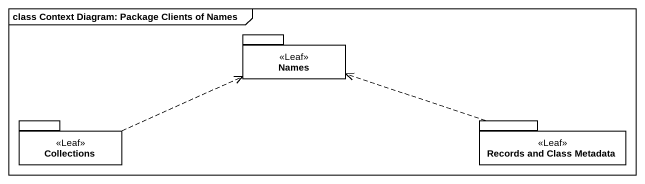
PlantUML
@startuml
mainframe class Context Diagram: Package Clients of Names
package Names <<Leaf>> {
}
package "Collections" as Collections_ <<Leaf>> {
}
package "Records and Class Metadata" as Records_and_Class_Metadata <<Leaf>> {
}
Collections_ .right.> Names
Records_and_Class_Metadata .left.> Names
@enduml
